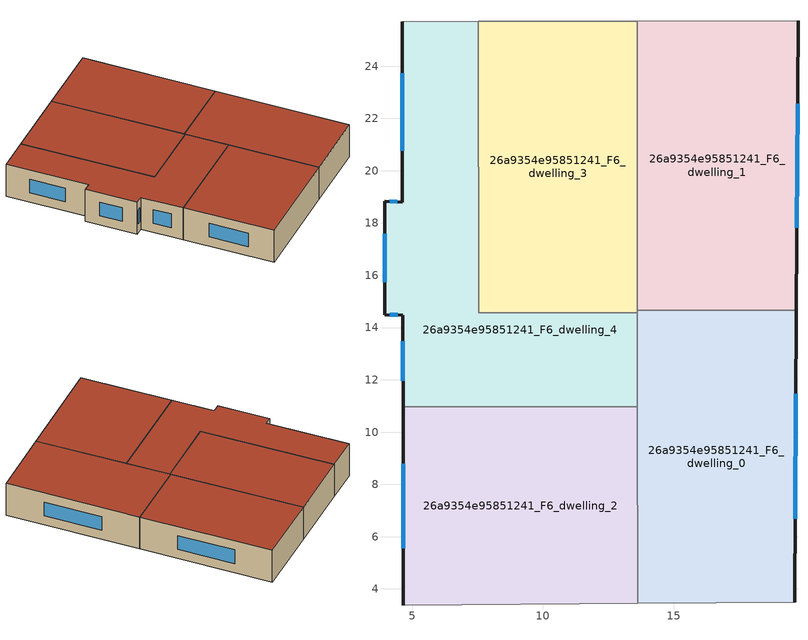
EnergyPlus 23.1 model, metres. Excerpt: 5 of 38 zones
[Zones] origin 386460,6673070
26a9354e95851241_F6_dwelling_0
 floor to 26a9354e95851241_F5_dwelling_0 (EU_floor_Construction): 19.7,14.67 19.64,3.5 13.62,3.45 13.61,14.66 z18
 wall outside (EU_wall_Construction): 19.64,3.5 19.7,14.67 z18:21
 wall to 26a9354e95851241_F6_dwelling_1 (EU_wall_Construction): 19.7,14.67 13.61,14.66 z18:21
 wall adiabatic (EU_wall_Construction): 13.62,3.45 19.64,3.5 z18:21
 wall to 26a9354e95851241_F6_dwelling_2 (EU_wall_Construction): 13.61,10.97 13.62,3.45 z18:21
 wall to 26a9354e95851241_F6_dwelling_4 (EU_wall_Construction): 13.61,14.57 13.61,10.97 z18:21
 wall to 26a9354e95851241_F6_dwelling_3 (EU_wall_Construction): 13.61,14.66 13.61,14.57 z18:21
 window (EU_Window_Construction): 19.65,6.69 19.68,11.47 z18.86:20.14
 roof outside (EU_roof_Construction): 19.64,3.5 19.7,14.67 13.61,14.66 13.62,3.45 z21
26a9354e95851241_F6_dwelling_1
 floor to 26a9354e95851241_F5_dwelling_1 (EU_floor_Construction): 19.76,25.73 19.7,14.67 13.61,14.66 13.6,25.72 z18
 wall outside (EU_wall_Construction): 19.7,14.67 19.76,25.73 z18:21
 wall adiabatic (EU_wall_Construction): 19.76,25.73 13.6,25.72 z18:21
 wall to 26a9354e95851241_F6_dwelling_3 (EU_wall_Construction): 13.6,25.72 13.61,14.66 z18:21
 window (EU_Window_Construction): 19.71,17.83 19.74,22.57 z18.86:20.14
 roof outside (EU_roof_Construction): 19.7,14.67 19.76,25.73 13.6,25.72 13.61,14.66 z21
26a9354e95851241_F6_dwelling_2
 floor to 26a9354e95851241_F5_dwelling_2 (EU_floor_Construction): 13.61,10.97 13.62,3.45 4.66,3.38 4.65,10.97 z18
 wall outside (EU_wall_Construction): 4.65,10.97 4.66,3.38 z18:21
 wall to 26a9354e95851241_F6_dwelling_4 (EU_wall_Construction): 13.61,10.97 4.65,10.97 z18:21
 wall adiabatic (EU_wall_Construction): 4.66,3.38 13.62,3.45 z18:21
 window (EU_Window_Construction): 4.65,8.8 4.66,5.55 z18.86:20.14
 roof outside (EU_roof_Construction): 13.62,3.45 13.61,10.97 4.65,10.97 4.66,3.38 z21
26a9354e95851241_F6_dwelling_3
 floor to 26a9354e95851241_F5_dwelling_3 (EU_floor_Construction): 13.6,25.72 13.61,14.57 7.54,14.57 7.53,25.71 z18
 wall to 26a9354e95851241_F6_dwelling_4 (EU_wall_Construction): 7.53,25.71 7.54,14.57 13.61,14.57 z18:21
 wall adiabatic (EU_wall_Construction): 13.6,25.72 7.53,25.71 z18:21
 roof outside (EU_roof_Construction): 13.61,14.57 13.6,25.72 7.53,25.71 7.54,14.57 z21
26a9354e95851241_F6_dwelling_4
 floor to 26a9354e95851241_F5_dwelling_4 (EU_floor_Construction): 7.53,25.71 7.54,14.57 13.61,14.57 13.61,10.97 4.65,10.97 4.65,14.48 3.95,14.49 3.94,18.84 4.62,18.79 4.62,25.7 z18
 wall outside (EU_wall_Construction): 4.62,25.7 4.62,18.79 3.94,18.84 3.95,14.49 4.65,14.48 4.65,10.97 z18:21
 wall adiabatic (EU_wall_Construction): 7.53,25.71 4.62,25.7 z18:21
 window (EU_Window_Construction): 4.65,13.47 4.65,11.97 / 4.15,14.49 4.45,14.48 / 3.94,17.6 3.94,15.73 / 4.42,18.81 4.13,18.83 / 4.62,23.73 4.62,20.77 z18.86:20.14
 roof outside (EU_roof_Construction): 13.61,10.97 13.61,14.57 7.54,14.57 7.53,25.71 4.62,25.7 4.62,18.79 3.94,18.84 3.95,14.49 4.65,14.48 4.65,10.97 z21
[Building]
EU S2 Campaign: North Axis=0; Terrain=City; Solar Distribution=FullExterior
[Site:Location]
Helsinki-Vantaa.AP: Latitude=60.317; Longitude=24.963; Time Zone=2; Elevation=54.6
[SizingPeriod:WeatherFileDays]
AnnualSizingPeriod: Begin Month=1; Begin Day of Month=1; End Month=12; End Day of Month=31; Day of Week for Start Day=Monday; Use Weather File Daylight Saving Period=No; Use Weather File Rain and Snow Indicators=No
[MATERIAL]
EU_InternalMass_Material: Roughness=MediumRough; Thickness=0.1; Conductivity=1; Density=1800; Specific Heat=900; Thermal Absorptance=0.9; Solar Absorptance=0.7; Visible Absorptance=0.7
[MATERIAL:NOMASS] Roughness=MediumRough; Thermal Absorptance=0.9; Solar Absorptance=0.7; Visible Absorptance=0.7
Name | Thermal Resistance
EU_wall_NoMass | 1.10183
EU_roof_NoMass; EU_floor_NoMass | 1.70606
[WINDOWMATERIAL:SIMPLEGLAZINGSYSTEM]
EU_Window_SimpleGlazing: UFactor=3.11035; Solar Heat Gain Coefficient=0.8; Visible Transmittance=0.8
[CONSTRUCTION]
EU_wall_Construction: EU_wall_NoMass
EU_roof_Construction: EU_roof_NoMass
EU_floor_Construction: EU_floor_NoMass
EU_Window_Construction: EU_Window_SimpleGlazing
EU_InternalMass_Construction: EU_InternalMass_Material
[ZONE] Type=1; Multiplier=1; Ceiling Height=autocalculate; Floor Area=autocalculate; Part of Total Floor Area=Yes
Name | Volume
26a9354e95851241_F6_dwelling_0 | 203.085
26a9354e95851241_F6_dwelling_1 | 203.073
26a9354e95851241_F6_dwelling_2 | 203.082
26a9354e95851241_F6_dwelling_3 | 203.065
26a9354e95851241_F6_dwelling_4 | 203.0625
[INTERNALMASS] Construction=EU_InternalMass_Construction
Name | Zone or ZoneList | Surface Area
26a9354e95851241_F6_dwelling_0_EU_InternalMass | 26a9354e95851241_F6_dwelling_0 | 67.6946
26a9354e95851241_F6_dwelling_1_EU_InternalMass | 26a9354e95851241_F6_dwelling_1 | 67.6899
26a9354e95851241_F6_dwelling_2_EU_InternalMass | 26a9354e95851241_F6_dwelling_2 | 67.6935
26a9354e95851241_F6_dwelling_3_EU_InternalMass | 26a9354e95851241_F6_dwelling_3 | 67.6882
26a9354e95851241_F6_dwelling_4_EU_InternalMass | 26a9354e95851241_F6_dwelling_4 | 67.6875
[OTHEREQUIPMENT] Fuel Type=Electricity; Design Level Calculation Method=Watts/Area; Power per Zone Floor Area=1; Fraction Latent=0; Fraction Radiant=0; Fraction Lost=0; Carbon Dioxide Generation Rate=0; EndUse Subcategory=EU_Step8_InternalGains
Name | Zone or ZoneList or Space or SpaceList | Schedule
EU_Step8_InternalGain_26a9354e95851241_F6_dwelling_0_f000 | 26a9354e95851241_F6_dwelling_0 | EU_Step8_GainSchedule_26a9354e95851241_F6_dwelling_0_f000
EU_Step8_InternalGain_26a9354e95851241_F6_dwelling_1_f000 | 26a9354e95851241_F6_dwelling_1 | EU_Step8_GainSchedule_26a9354e95851241_F6_dwelling_1_f000
EU_Step8_InternalGain_26a9354e95851241_F6_dwelling_2_f000 | 26a9354e95851241_F6_dwelling_2 | EU_Step8_GainSchedule_26a9354e95851241_F6_dwelling_2_f000
EU_Step8_InternalGain_26a9354e95851241_F6_dwelling_3_f000 | 26a9354e95851241_F6_dwelling_3 | EU_Step8_GainSchedule_26a9354e95851241_F6_dwelling_3_f000
EU_Step8_InternalGain_26a9354e95851241_F6_dwelling_4_f000 | 26a9354e95851241_F6_dwelling_4 | EU_Step8_GainSchedule_26a9354e95851241_F6_dwelling_4_f000
[ZONEVENTILATION:DESIGNFLOWRATE] Schedule=EU_AlwaysOn; Design Flow Rate Calculation Method=AirChanges/Hour; Air Changes per Hour=0.756316; Ventilation Type=Natural; Fan Pressure Rise=0; Fan Total Efficiency=1; Constant Term Coefficient=1; Temperature Term Coefficient=0; Velocity Term Coefficient=0; Velocity Squared Term Coefficient=0; Minimum Indoor Temperature=-100; Maximum Indoor Temperature=100; Delta Temperature=-100; Minimum Outdoor Temperature=-100; Maximum Outdoor Temperature=100; Maximum Wind Speed=40
Name | Zone or ZoneList or Space or SpaceList
EU_ConstantAir_26a9354e95851241_F6_dwelling_0 | 26a9354e95851241_F6_dwelling_0
EU_ConstantAir_26a9354e95851241_F6_dwelling_1 | 26a9354e95851241_F6_dwelling_1
EU_ConstantAir_26a9354e95851241_F6_dwelling_2 | 26a9354e95851241_F6_dwelling_2
EU_ConstantAir_26a9354e95851241_F6_dwelling_3 | 26a9354e95851241_F6_dwelling_3
EU_ConstantAir_26a9354e95851241_F6_dwelling_4 | 26a9354e95851241_F6_dwelling_4
[HVACTEMPLATE:THERMOSTAT] Constant Heating Setpoint=20; Constant Cooling Setpoint=50
EU_HeatOnly_26a9354e95851241_F0_dwelling_0; EU_HeatOnly_26a9354e95851241_F0_dwelling_1; EU_HeatOnly_26a9354e95851241_F0_dwelling_2; EU_HeatOnly_26a9354e95851241_F0_dwelling_3; EU_HeatOnly_26a9354e95851241_F0_dwelling_4; EU_HeatOnly_26a9354e95851241_F0_dwelling_5; EU_HeatOnly_26a9354e95851241_F1_dwelling_0; EU_HeatOnly_26a9354e95851241_F1_dwelling_1; EU_HeatOnly_26a9354e95851241_F1_dwelling_2; EU_HeatOnly_26a9354e95851241_F1_dwelling_3; EU_HeatOnly_26a9354e95851241_F1_dwelling_4; EU_HeatOnly_26a9354e95851241_F1_dwelling_5; EU_HeatOnly_26a9354e95851241_F2_dwelling_0; EU_HeatOnly_26a9354e95851241_F2_dwelling_1; EU_HeatOnly_26a9354e95851241_F2_dwelling_2; EU_HeatOnly_26a9354e95851241_F2_dwelling_3; EU_HeatOnly_26a9354e95851241_F2_dwelling_4; EU_HeatOnly_26a9354e95851241_F2_dwelling_5; EU_HeatOnly_26a9354e95851241_F3_dwelling_0; EU_HeatOnly_26a9354e95851241_F3_dwelling_1; EU_HeatOnly_26a9354e95851241_F3_dwelling_2; EU_HeatOnly_26a9354e95851241_F3_dwelling_3; EU_HeatOnly_26a9354e95851241_F3_dwelling_4; EU_HeatOnly_26a9354e95851241_F4_dwelling_0; EU_HeatOnly_26a9354e95851241_F4_dwelling_1; EU_HeatOnly_26a9354e95851241_F4_dwelling_2; EU_HeatOnly_26a9354e95851241_F4_dwelling_3; EU_HeatOnly_26a9354e95851241_F4_dwelling_4; EU_HeatOnly_26a9354e95851241_F5_dwelling_0; EU_HeatOnly_26a9354e95851241_F5_dwelling_1; EU_HeatOnly_26a9354e95851241_F5_dwelling_2; EU_HeatOnly_26a9354e95851241_F5_dwelling_3; EU_HeatOnly_26a9354e95851241_F5_dwelling_4; EU_HeatOnly_26a9354e95851241_F6_dwelling_0; EU_HeatOnly_26a9354e95851241_F6_dwelling_1; EU_HeatOnly_26a9354e95851241_F6_dwelling_2; EU_HeatOnly_26a9354e95851241_F6_dwelling_3; EU_HeatOnly_26a9354e95851241_F6_dwelling_4
[HVACTEMPLATE:ZONE:IDEALLOADSAIRSYSTEM] System Availability Schedule=EU_AlwaysOn; Maximum Heating Supply Air Temperature=50; Minimum Cooling Supply Air Temperature=13; Maximum Heating Supply Air Humidity Ratio=0.0156; Minimum Cooling Supply Air Humidity Ratio=0.0077; Heating Limit=NoLimit; Cooling Limit=NoLimit; Heating Availability Schedule=EU_AlwaysOn; Cooling Availability Schedule=EU_CoolingOff; Dehumidification Control Type=ConstantSensibleHeatRatio; Cooling Sensible Heat Ratio=0.7; Dehumidification Setpoint=60; Humidification Control Type=None; Humidification Setpoint=30; Outdoor Air Method=None; Outdoor Air Flow Rate per Person=0.00944; Outdoor Air Flow Rate per Zone Floor Area=0; Outdoor Air Flow Rate per Zone=0; Demand Controlled Ventilation Type=None; Outdoor Air Economizer Type=NoEconomizer; Heat Recovery Type=None; Sensible Heat Recovery Effectiveness=0.7; Latent Heat Recovery Effectiveness=0.65
Name | Template Thermostat
26a9354e95851241_F6_dwelling_0 | EU_HeatOnly_26a9354e95851241_F6_dwelling_0
26a9354e95851241_F6_dwelling_1 | EU_HeatOnly_26a9354e95851241_F6_dwelling_1
26a9354e95851241_F6_dwelling_2 | EU_HeatOnly_26a9354e95851241_F6_dwelling_2
26a9354e95851241_F6_dwelling_3 | EU_HeatOnly_26a9354e95851241_F6_dwelling_3
26a9354e95851241_F6_dwelling_4 | EU_HeatOnly_26a9354e95851241_F6_dwelling_4
[SIZING:ZONE] Zone Cooling Design Supply Air Temperature Input Method=SupplyAirTemperature; Zone Cooling Design Supply Air Temperature=13; Zone Heating Design Supply Air Temperature Input Method=SupplyAirTemperature; Zone Heating Design Supply Air Temperature=50; Zone Cooling Design Supply Air Humidity Ratio=0.008; Zone Heating Design Supply Air Humidity Ratio=0.008; Cooling Design Air Flow Method=DesignDay; Cooling Design Air Flow Rate=0; Cooling Minimum Air Flow per Zone Floor Area=0.000762; Cooling Minimum Air Flow=0; Cooling Minimum Air Flow Fraction=0.2; Heating Design Air Flow Method=DesignDay; Heating Design Air Flow Rate=0; Heating Maximum Air Flow per Zone Floor Area=0.002032; Heating Maximum Air Flow=0.141576; Heating Maximum Air Flow Fraction=0.3; Account for Dedicated Outdoor Air System=No; Dedicated Outdoor Air System Control Strategy=NeutralSupplyAir; Dedicated Outdoor Air Low Setpoint Temperature for Design=autosize; Dedicated Outdoor Air High Setpoint Temperature for Design=autosize; Zone Load Sizing Method=Sensible Load Only No Latent Load; Zone Latent Cooling Design Supply Air Humidity Ratio Input Method=HumidityRatioDifference; Zone Cooling Design Supply Air Humidity Ratio Difference=0.005; Zone Latent Heating Design Supply Air Humidity Ratio Input Method=HumidityRatioDifference; Zone Humidification Design Supply Air Humidity Ratio Difference=0.005
26a9354e95851241_F6_dwelling_0; 26a9354e95851241_F6_dwelling_1; 26a9354e95851241_F6_dwelling_2; 26a9354e95851241_F6_dwelling_3; 26a9354e95851241_F6_dwelling_4
[SCHEDULE:CONSTANT]
Name | Hourly Value
EU_AlwaysOn | 1
EU_CoolingOff | 0
[SCHEDULE:FILE] Column Number=1; Rows to Skip at Top=0; Number of Hours of Data=8760; Column Separator=Comma; Interpolate to Timestep=No; Minutes per Item=60; Adjust Schedule for Daylight Savings=Yes
Name | File
EU_Step8_GainSchedule_26a9354e95851241_F6_dwelling_0_f000 | ../../schedules/26a9354e95851241/26a9354e95851241_F6_dwelling_0_f000_gain.csv
EU_Step8_GainSchedule_26a9354e95851241_F6_dwelling_1_f000 | ../../schedules/26a9354e95851241/26a9354e95851241_F6_dwelling_1_f000_gain.csv
EU_Step8_GainSchedule_26a9354e95851241_F6_dwelling_2_f000 | ../../schedules/26a9354e95851241/26a9354e95851241_F6_dwelling_2_f000_gain.csv
EU_Step8_GainSchedule_26a9354e95851241_F6_dwelling_3_f000 | ../../schedules/26a9354e95851241/26a9354e95851241_F6_dwelling_3_f000_gain.csv
EU_Step8_GainSchedule_26a9354e95851241_F6_dwelling_4_f000 | ../../schedules/26a9354e95851241/26a9354e95851241_F6_dwelling_4_f000_gain.csv
